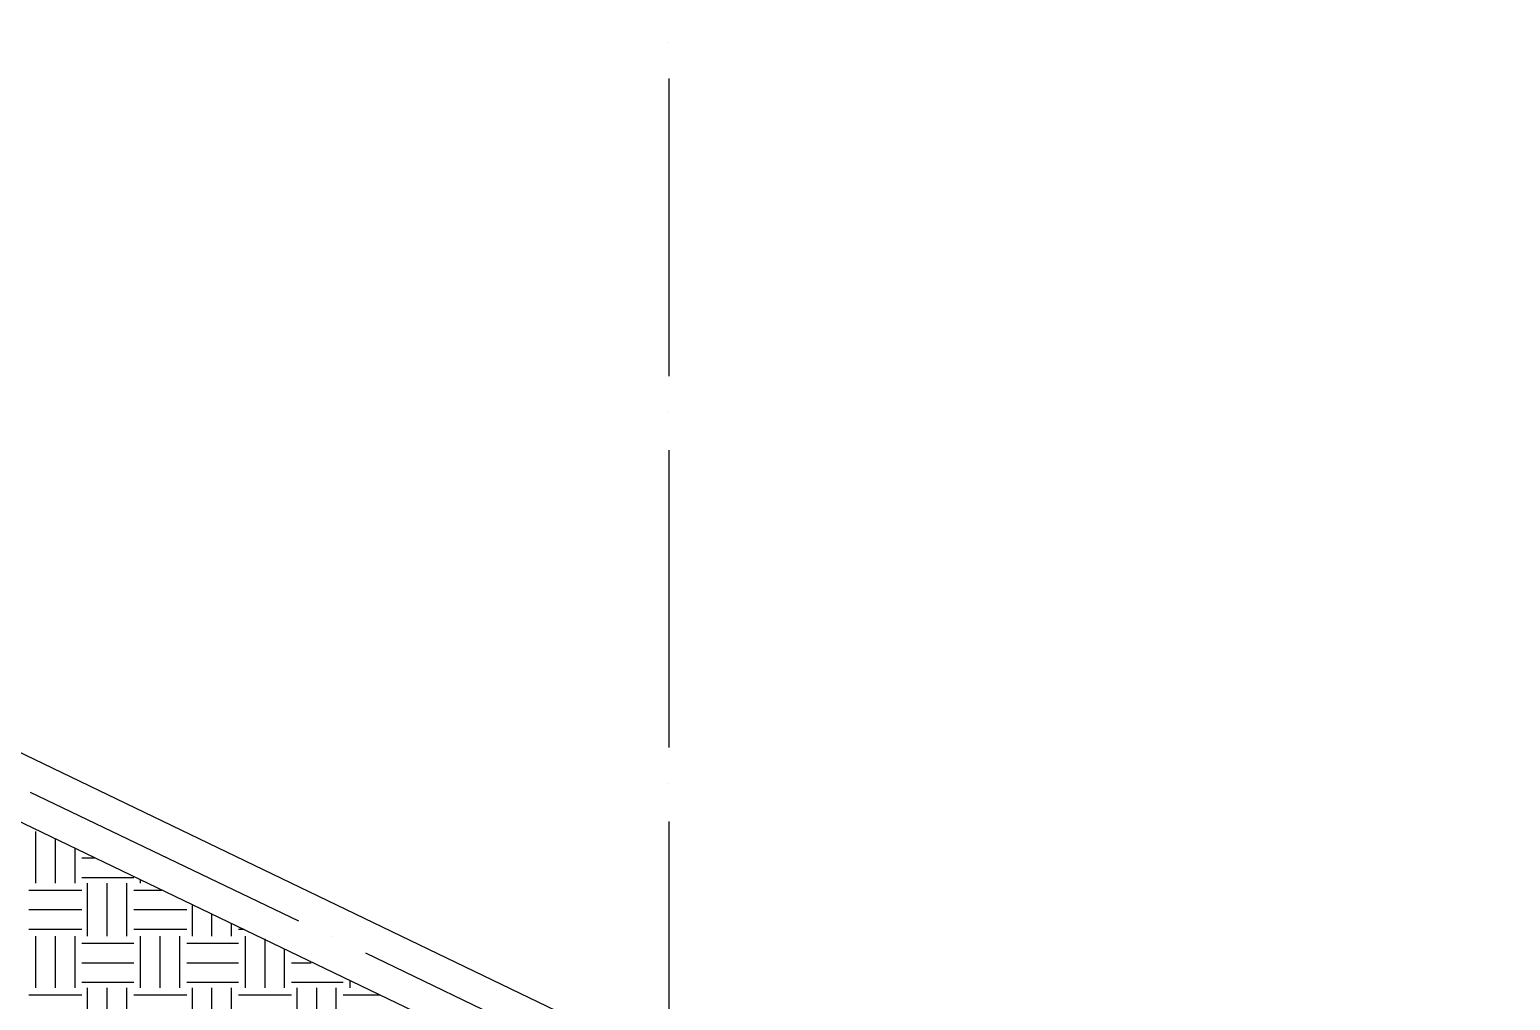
# Model space of a CAD drawing. Header units: millimetres. Extents: x 3504 to 3889, y 1729 to 1927.
# Drawn here: x 3647.99 to 3692.87, y 1831.18 to 1860.6 of the extents above; entities that cross this region are included whole.
import ezdxf

# ---------------------------------------------------------------- set-up
doc = ezdxf.new("R2010")
doc.units = ezdxf.units.MM

msp = doc.modelspace()

# ---------------------------------------------------------------- linework, layer by layer
at = {"color": 18, "linetype": 'Continuous', "lineweight": -2, "true_color": 0x000000}
for p, q in [((3548.914, 1886.252), (3735.773, 1796.293)), ((3548.914, 1884.177), (3735.773, 1794.177)), ((3667.362, 1860.217), (3667.362, 1860.217)), ((3667.362, 1859.116), (3667.362, 1850.099)), ((3667.362, 1848.998), (3667.362, 1848.998)), ((3667.362, 1847.855), (3667.362, 1838.838)), ((3667.362, 1837.738), (3667.362, 1837.738)), ((3648.016, 1837.484), (3656.144, 1833.589)), ((3648.185, 1834.732), (3648.185, 1836.298)), ((3667.362, 1836.595), (3667.362, 1829.229)), ((3648.778, 1834.732), (3648.778, 1836.087)), ((3649.371, 1834.732), (3649.371, 1835.79)), ((3649.582, 1835.494), (3649.963, 1835.494)), ((3649.582, 1834.901), (3651.149, 1834.901)), ((3647.974, 1834.52), (3649.582, 1834.52)), ((3649.752, 1833.123), (3649.752, 1834.732)), ((3650.344, 1833.123), (3650.344, 1834.732)), ((3650.937, 1833.123), (3650.937, 1834.732)), ((3651.149, 1834.52), (3651.995, 1834.52)), ((3651.36, 1834.732), (3651.36, 1834.817)), ((3652.927, 1833.123), (3652.927, 1834.055)), ((3647.974, 1833.928), (3649.582, 1833.928)), ((3651.149, 1833.928), (3652.757, 1833.928)), ((3653.519, 1833.123), (3653.519, 1833.801)), ((3647.974, 1833.335), (3649.582, 1833.335)), ((3648.185, 1831.557), (3648.185, 1833.123)), ((3648.778, 1831.557), (3648.778, 1833.123)), ((3649.371, 1831.557), (3649.371, 1833.123)), ((3651.149, 1833.335), (3652.757, 1833.335)), ((3651.36, 1831.557), (3651.36, 1833.123)), ((3651.953, 1831.557), (3651.953, 1833.123)), ((3652.546, 1831.557), (3652.546, 1833.123)), ((3654.112, 1833.123), (3654.112, 1833.504)), ((3654.324, 1833.335), (3654.493, 1833.335)), ((3654.535, 1831.557), (3654.535, 1833.123)), ((3657.16, 1833.123), (3657.16, 1833.123)), ((3649.582, 1832.912), (3651.149, 1832.912)), ((3652.757, 1832.912), (3654.324, 1832.912)), ((3655.128, 1831.557), (3655.128, 1833.039)), ((3655.721, 1831.557), (3655.721, 1832.742)), ((3649.582, 1832.319), (3651.149, 1832.319)), ((3652.757, 1832.319), (3654.324, 1832.319)), ((3655.932, 1832.319), (3656.525, 1832.319)), ((3658.176, 1832.615), (3666.262, 1828.721)), ((3657.71, 1831.557), (3657.71, 1831.769)), ((3647.974, 1831.345), (3649.582, 1831.345)), ((3649.582, 1831.726), (3651.149, 1831.726)), ((3649.752, 1829.948), (3649.752, 1831.557)), ((3650.344, 1829.948), (3650.344, 1831.557)), ((3650.937, 1829.948), (3650.937, 1831.557)), ((3651.149, 1831.345), (3652.757, 1831.345)), ((3652.757, 1831.726), (3654.324, 1831.726)), ((3652.927, 1829.948), (3652.927, 1831.557)), ((3653.519, 1829.948), (3653.519, 1831.557)), ((3654.112, 1829.948), (3654.112, 1831.557)), ((3654.324, 1831.345), (3655.932, 1831.345)), ((3655.932, 1831.726), (3657.499, 1831.726)), ((3656.102, 1829.948), (3656.102, 1831.557)), ((3656.694, 1829.948), (3656.694, 1831.557)), ((3657.287, 1829.948), (3657.287, 1831.557)), ((3657.499, 1831.345), (3658.599, 1831.345))]:
    msp.add_line(p, q, dxfattribs=at)

doc.saveas('drawing.dxf')
